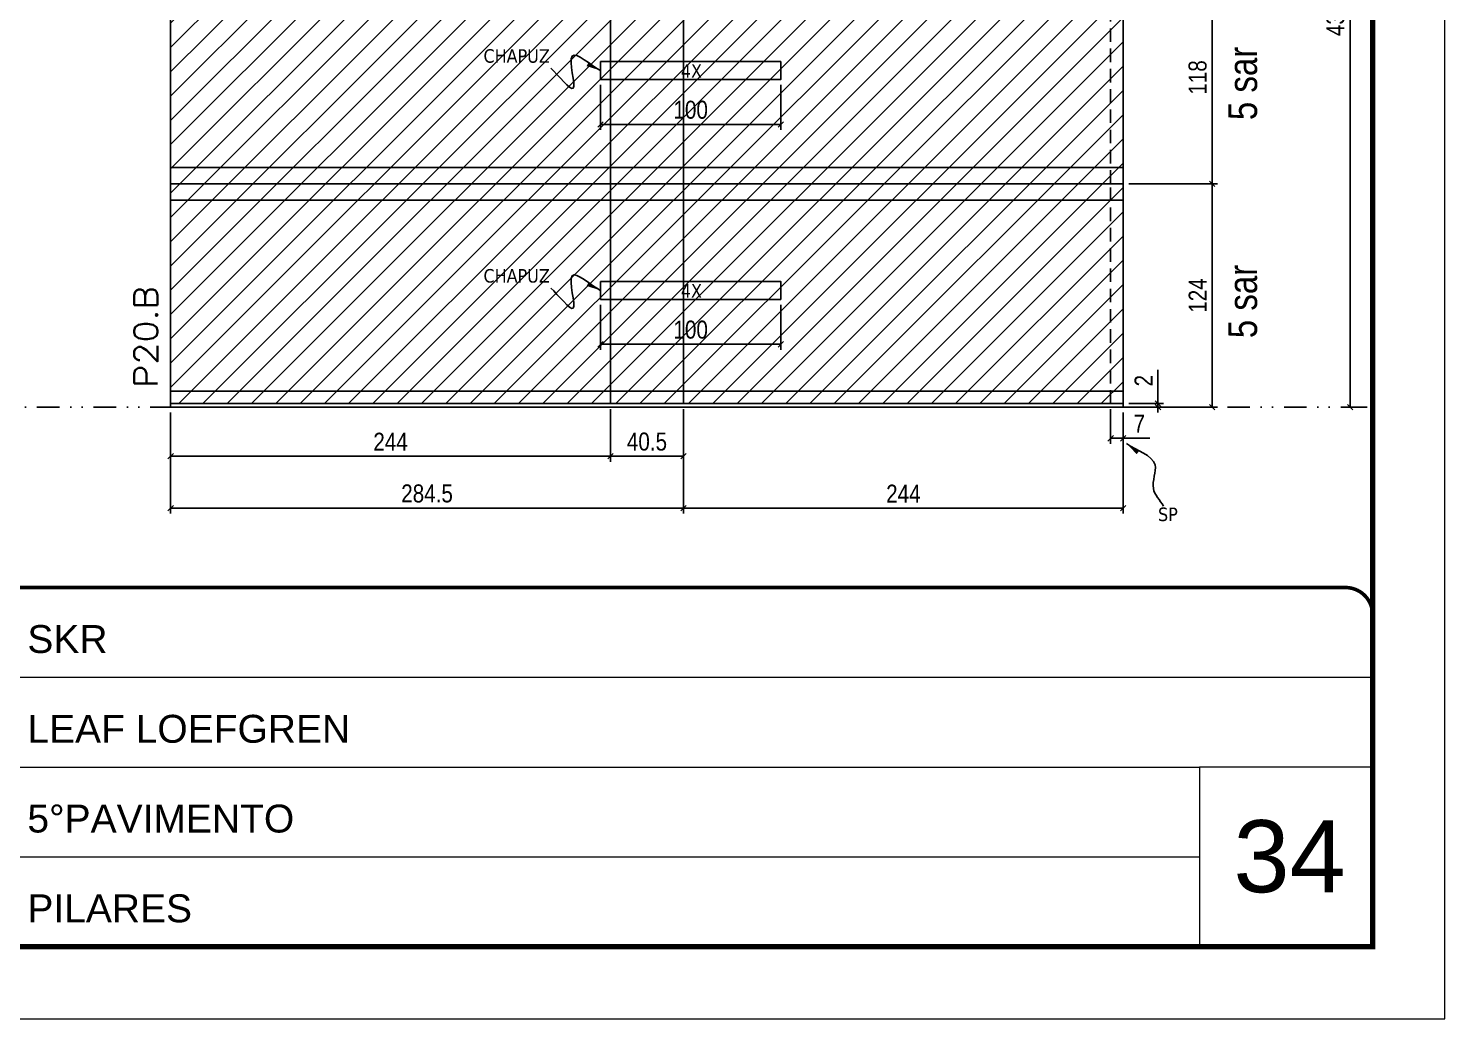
# Model space of a CAD drawing. Extents: x 14400 to 27878, y -21631 to 6985.
# Drawn here: x 16698 to 17483, y -3254 to -2704 of the extents above; entities that cross this region are included whole.
import ezdxf

# ---------------------------------------------------------------- set-up
doc = ezdxf.new("R2010")
doc.units = 0
for name, pattern in [('CONTINUO', [0]), ('DASHED', [0.75, 0.5, -0.25]), ('DIVIDE2', [0.625, 0.25, -0.125, 0, -0.125, 0, -0.125]), ('HIDDEN', [0.375, 0.25, -0.125])]:
    doc.linetypes.add(name, pattern=pattern)
for name, color, linetype, lineweight in [('CARIMBO', 255, 'Continuous', 9), ('Folhas', 255, 'Continuous', 9), ('Hachura', 251, 'Continuous', 9), ('SARRAFO DE PRESSAO', 251, 'DASHED', 9), ('Texto Seção', 7, 'Continuous', 15)]:
    doc.layers.add(name, color=color, linetype=linetype, lineweight=lineweight)
for name, color, linetype in [('COTA', 241, 'Continuous'), ('NOMENCLATURA', 7, 'Continuous'), ('Nível', 160, 'Continuous'), ('Painéis', 200, 'Continuous'), ('SARR_2.2x10', 60, 'Continuous'), ('SARR_2.2x7', 40, 'Continuous'), ('Sarrafo de Pressão', 42, 'HIDDEN'), ('texto', 7, 'Continuous')]:
    doc.layers.add(name, color=color, linetype=linetype)
doc.styles.add('ARIAL', font='arial.ttf')
doc.styles.add('ARIAL_NARROW', font='ARIALN.TTF', dxfattribs={"height": 0.2})
doc.styles.add('COTA TECNICA', font='techl___.ttf', dxfattribs={"height": 10})
doc.styles.add('COTA TECNICA-50', font='techl___.ttf', dxfattribs={"height": 10})
doc.styles.add('REGUA-120', font='ROMANS.shx', dxfattribs={"height": 15})
doc.styles.get("Standard").update_dxf_attribs({"font": 'arial.ttf'})
doc.dimstyles.new('COTA PAINEL-50', dxfattribs={"dimtxt": 10, "dimasz": 3, "dimexe": 3, "dimexo": 3, "dimgap": 3, "dimtad": 1, "dimdec": 1, "dimzin": 12, "dimdsep": 46, "dimtxsty": 'COTA TECNICA-50', "dimblk1": 'OBLIQUE', "dimblk2": 'OBLIQUE', "dimsah": 1, "dimcen": 0.9, "dimclrd": 4, "dimclre": 4, "dimclrt": 240, "dimadec": 1, "dimazin": 3, "dimtfac": 1, "dimtdec": 1, "dimtmove": 0, "dimatfit": 3, "dimfxl": 1, "dimtolj": 1, "dimtzin": 12, "dimarcsym": 0})
doc.dimstyles.new('PAINEL', dxfattribs={"dimtxt": 10, "dimasz": 3, "dimexe": 3, "dimexo": 3, "dimgap": 3, "dimtad": 1, "dimdec": 1, "dimzin": 12, "dimdsep": 46, "dimtxsty": 'COTA TECNICA', "dimblk1": 'OBLIQUE', "dimblk2": 'OBLIQUE', "dimsah": 1, "dimcen": 0.9, "dimclrd": 4, "dimclre": 4, "dimclrt": 240, "dimadec": 1, "dimazin": 3, "dimtfac": 1, "dimtdec": 1, "dimtmove": 0, "dimatfit": 3, "dimfxl": 1, "dimtolj": 1, "dimtzin": 12, "dimarcsym": 0})
doc.dimstyles.get("Standard").update_dxf_attribs({"dimtxt": 0.18, "dimasz": 0.18, "dimexe": 0.18, "dimexo": 0.0625, "dimgap": 0.09, "dimtad": 0, "dimtih": 1, "dimtoh": 1, "dimdec": 4, "dimzin": 0, "dimdsep": 46, "dimtxsty": 'Standard', "dimcen": 0.09, "dimadec": 0, "dimazin": 0, "dimtfac": 1, "dimtdec": 4, "dimtofl": 0, "dimtmove": 0, "dimatfit": 3, "dimfxl": 1, "dimtolj": 1, "dimtzin": 0, "dimarcsym": 0})

# ---------------------------------------------------------------- blocks, each defined once
blk = doc.blocks.new('9999999999')
at = {"color": 30, "linetype": 'CONTINUO'}
for p, q in [((98564.56, 34379.64), (99583.98, 34379.64)), ((98564.56, 34329.83), (99487.98, 34329.83)), ((99583.98, 34329.83), (99487.98, 34329.83)), ((99487.98, 34329.83), (99487.98, 34230.21)), ((98564.56, 34280.02), (99487.98, 34280.02))]:
    blk.add_line(p, q, dxfattribs=at)
at = {"color": 30, "linetype": 'CONTINUO', "const_width": 2}
blk.add_lwpolyline([(99583.98, 34230.21), (99583.98, 34414.45, 0.414214), (99568.98, 34429.45), (98228.98, 34429.45, 0.414214), (98213.98, 34414.45), (98213.98, 34245.21, 0.414214), (98228.98, 34230.21), (99583.98, 34230.21)], format="xyb", dxfattribs=at)
at = {"layer": 'Folhas'}
blk.add_lwpolyline([(98138.98, 34190.21), (99623.98, 34190.21), (99623.98, 35240.21), (98138.98, 35240.21)], close=True, dxfattribs=at)
at = {"layer": 'Folhas', "color": 30, "const_width": 3}
blk.add_lwpolyline([(98213.98, 34230.21), (99583.98, 34230.21), (99583.98, 35200.21), (98213.98, 35200.21)], close=True, dxfattribs=at)
at = {"color": 7, "linetype": 'Continuous', "ltscale": 5, "style": 'ARIAL'}
for s, height, p in [('SKR', 15.483, (98837.68, 34393.13)), ('LEAF LOEFGREN', 15.4829, (98837.68, 34343.32)), ('5°PAVIMENTO', 15.4829, (98837.68, 34293.51)), ('PILARES', 15.483, (98837.68, 34243.7))]:
    blk.add_text(s, height=height, dxfattribs=at).set_placement(p)
blk = doc.blocks.new('_Oblique')
at = {"color": 0, "linetype": 'ByBlock', "lineweight": -2}
blk.add_line((-0.5, -0.5), (0.5, 0.5), dxfattribs=at)
blk = doc.blocks.new('*D1134')
at = {"layer": 'COTA', "color": 4, "lineweight": -2, "transparency": 16777216}
for p, q in [((17298.16, -2915.59), (17298.16, -2934.83)), ((17305.16, -2917.59), (17305.16, -2934.83)), ((17298.16, -2931.83), (17305.16, -2931.83)), ((17305.16, -2931.83), (17319.89, -2931.83))]:
    blk.add_line(p, q, dxfattribs=at)
at = {"layer": 'Defpoints', "color": 0, "transparency": 16777216}
for p in [(17298.16, -2912.59), (17305.16, -2914.59), (17305.16, -2931.83)]:
    blk.add_point(p, dxfattribs=at)
at = {"layer": 'COTA', "color": 4, "lineweight": -2, "transparency": 16777216, "xscale": 3, "yscale": 3, "zscale": 3, "rotation": 180}
blk.add_blockref('_Oblique', (17298.16, -2931.83), dxfattribs=at)
at = {"layer": 'COTA', "color": 4, "lineweight": -2, "transparency": 16777216, "xscale": 3, "yscale": 3, "zscale": 3}
blk.add_blockref('_Oblique', (17305.16, -2931.83), dxfattribs=at)
at = {"layer": 'COTA', "color": 240, "transparency": 16777216, "insert": (17314.02, -2923.76), "char_height": 10, "attachment_point": 5, "style": 'COTA TECNICA-50'}
blk.add_mtext('\\A1;7', dxfattribs=at)
blk = doc.blocks.new('*D1135')
at = {"layer": 'COTA', "color": 4, "lineweight": -2, "transparency": 16777216}
for p, q in [((17324.42, -2912.59), (17324.42, -2893.79)), ((17308.16, -2912.59), (17327.42, -2912.59)), ((17308.16, -2914.59), (17327.42, -2914.59)), ((17324.42, -2914.59), (17324.42, -2912.59)), ((17324.42, -2914.59), (17324.42, -2917.59))]:
    blk.add_line(p, q, dxfattribs=at)
at = {"layer": 'Defpoints', "color": 0, "transparency": 16777216}
for p in [(17305.16, -2912.59), (17305.16, -2914.59), (17324.42, -2914.59)]:
    blk.add_point(p, dxfattribs=at)
at = {"layer": 'COTA', "color": 4, "lineweight": -2, "transparency": 16777216, "xscale": 3, "yscale": 3, "zscale": 3}
for p, rotation in [((17324.42, -2912.59), 270), ((17324.42, -2914.59), 90)]:
    blk.add_blockref('_Oblique', p, dxfattribs=dict(at, rotation=rotation))
at = {"layer": 'COTA', "color": 240, "transparency": 16777216, "insert": (17316.42, -2899.84), "char_height": 10, "attachment_point": 5, "rotation": 90, "style": 'COTA TECNICA-50'}
blk.add_mtext('\\A1;2', dxfattribs=at)
blk = doc.blocks.new('*D1141')
at = {"layer": 'COTA', "color": 4, "lineweight": -2, "transparency": 16777216}
for p, q in [((17308.16, -2790.59), (17357.52, -2790.59)), ((17354.52, -2914.59), (17354.52, -2790.59)), ((17308.16, -2914.59), (17357.52, -2914.59))]:
    blk.add_line(p, q, dxfattribs=at)
at = {"layer": 'Defpoints', "color": 0, "transparency": 16777216}
for p in [(17305.16, -2790.59), (17354.52, -2790.59), (17305.16, -2914.59)]:
    blk.add_point(p, dxfattribs=at)
at = {"layer": 'COTA', "color": 4, "lineweight": -2, "transparency": 16777216, "xscale": 3, "yscale": 3, "zscale": 3}
for p, rotation in [((17354.52, -2790.59), 90), ((17354.52, -2914.59), 270)]:
    blk.add_blockref('_Oblique', p, dxfattribs=dict(at, rotation=rotation))
at = {"layer": 'COTA', "color": 240, "transparency": 16777216, "insert": (17346.45, -2852.59), "char_height": 10, "attachment_point": 5, "rotation": 90, "style": 'COTA TECNICA'}
blk.add_mtext('\\A1;124', dxfattribs=at)
blk = doc.blocks.new('*D1142')
at = {"layer": 'COTA', "color": 4, "linetype": 'ByBlock', "lineweight": -2, "transparency": 16777216}
for p, q in [((17015.16, -2857.75), (17015.16, -2882.67)), ((17115.16, -2857.75), (17115.16, -2882.67)), ((17115.16, -2879.67), (17015.16, -2879.67))]:
    blk.add_line(p, q, dxfattribs=at)
at = {"layer": 'Defpoints', "color": 0, "linetype": 'ByBlock', "transparency": 16777216}
for p in [(17015.16, -2854.75), (17115.16, -2854.75), (17015.16, -2879.67)]:
    blk.add_point(p, dxfattribs=at)
at = {"layer": 'COTA', "color": 4, "linetype": 'ByBlock', "lineweight": -2, "transparency": 16777216, "xscale": 3, "yscale": 3, "zscale": 3, "rotation": 180}
blk.add_blockref('_Oblique', (17015.16, -2879.67), dxfattribs=at)
at = {"layer": 'COTA', "color": 4, "linetype": 'ByBlock', "lineweight": -2, "transparency": 16777216, "xscale": 3, "yscale": 3, "zscale": 3}
blk.add_blockref('_Oblique', (17115.16, -2879.67), dxfattribs=at)
at = {"layer": 'COTA', "color": 240, "linetype": 'ByBlock', "transparency": 16777216, "insert": (17065.16, -2871.57), "char_height": 10, "attachment_point": 5, "style": 'COTA TECNICA'}
blk.add_mtext('\\A1;100', dxfattribs=at)
blk = doc.blocks.new('*D1143')
at = {"layer": 'COTA', "color": 4, "lineweight": -2, "transparency": 16777216}
for p, q in [((16776.66, -2917.59), (16776.66, -2973.61)), ((17061.16, -2915.59), (17061.16, -2973.61)), ((16776.66, -2970.61), (17061.16, -2970.61))]:
    blk.add_line(p, q, dxfattribs=at)
at = {"layer": 'Defpoints', "color": 0, "transparency": 16777216}
for p in [(16776.66, -2914.59), (17061.16, -2912.59), (17061.16, -2970.61)]:
    blk.add_point(p, dxfattribs=at)
at = {"layer": 'COTA', "color": 4, "lineweight": -2, "transparency": 16777216, "xscale": 3, "yscale": 3, "zscale": 3, "rotation": 180}
blk.add_blockref('_Oblique', (16776.66, -2970.61), dxfattribs=at)
at = {"layer": 'COTA', "color": 4, "lineweight": -2, "transparency": 16777216, "xscale": 3, "yscale": 3, "zscale": 3}
blk.add_blockref('_Oblique', (17061.16, -2970.61), dxfattribs=at)
at = {"layer": 'COTA', "color": 240, "transparency": 16777216, "insert": (16918.91, -2962.48), "char_height": 10, "attachment_point": 5, "style": 'COTA TECNICA'}
blk.add_mtext('\\A1;284.5', dxfattribs=at)
blk = doc.blocks.new('*D1144')
at = {"layer": 'COTA', "color": 4, "lineweight": -2, "transparency": 16777216}
for p, q in [((17061.16, -2915.59), (17061.16, -2973.61)), ((17305.16, -2917.59), (17305.16, -2973.61)), ((17061.16, -2970.61), (17305.16, -2970.61))]:
    blk.add_line(p, q, dxfattribs=at)
at = {"layer": 'Defpoints', "color": 0, "transparency": 16777216}
for p in [(17061.16, -2912.59), (17305.16, -2914.59), (17305.16, -2970.61)]:
    blk.add_point(p, dxfattribs=at)
at = {"layer": 'COTA', "color": 4, "lineweight": -2, "transparency": 16777216, "xscale": 3, "yscale": 3, "zscale": 3, "rotation": 180}
blk.add_blockref('_Oblique', (17061.16, -2970.61), dxfattribs=at)
at = {"layer": 'COTA', "color": 4, "lineweight": -2, "transparency": 16777216, "xscale": 3, "yscale": 3, "zscale": 3}
blk.add_blockref('_Oblique', (17305.16, -2970.61), dxfattribs=at)
at = {"layer": 'COTA', "color": 240, "transparency": 16777216, "insert": (17183.16, -2962.54), "char_height": 10, "attachment_point": 5, "style": 'COTA TECNICA'}
blk.add_mtext('\\A1;244', dxfattribs=at)
blk = doc.blocks.new('*D1145')
at = {"layer": 'COTA', "color": 4, "lineweight": -2, "transparency": 16777216}
for p, q in [((16776.66, -2917.59), (16776.66, -2944.8)), ((17020.66, -2915.59), (17020.66, -2944.8)), ((16776.66, -2941.8), (17020.66, -2941.8))]:
    blk.add_line(p, q, dxfattribs=at)
at = {"layer": 'Defpoints', "color": 0, "transparency": 16777216}
for p in [(16776.66, -2914.59), (17020.66, -2912.59), (17020.66, -2941.8)]:
    blk.add_point(p, dxfattribs=at)
at = {"layer": 'COTA', "color": 4, "lineweight": -2, "transparency": 16777216, "xscale": 3, "yscale": 3, "zscale": 3, "rotation": 180}
blk.add_blockref('_Oblique', (16776.66, -2941.8), dxfattribs=at)
at = {"layer": 'COTA', "color": 4, "lineweight": -2, "transparency": 16777216, "xscale": 3, "yscale": 3, "zscale": 3}
blk.add_blockref('_Oblique', (17020.66, -2941.8), dxfattribs=at)
at = {"layer": 'COTA', "color": 240, "transparency": 16777216, "insert": (16898.66, -2933.73), "char_height": 10, "attachment_point": 5, "style": 'COTA TECNICA'}
blk.add_mtext('\\A1;244', dxfattribs=at)
blk = doc.blocks.new('*D1146')
at = {"layer": 'COTA', "color": 4, "lineweight": -2, "transparency": 16777216}
for p, q in [((17020.66, -2915.59), (17020.66, -2944.8)), ((17061.16, -2915.59), (17061.16, -2944.8)), ((17020.66, -2941.8), (17061.16, -2941.8))]:
    blk.add_line(p, q, dxfattribs=at)
at = {"layer": 'Defpoints', "color": 0, "transparency": 16777216}
for p in [(17020.66, -2912.59), (17061.16, -2912.59), (17061.16, -2941.8)]:
    blk.add_point(p, dxfattribs=at)
at = {"layer": 'COTA', "color": 4, "lineweight": -2, "transparency": 16777216, "xscale": 3, "yscale": 3, "zscale": 3, "rotation": 180}
blk.add_blockref('_Oblique', (17020.66, -2941.8), dxfattribs=at)
at = {"layer": 'COTA', "color": 4, "lineweight": -2, "transparency": 16777216, "xscale": 3, "yscale": 3, "zscale": 3}
blk.add_blockref('_Oblique', (17061.16, -2941.8), dxfattribs=at)
at = {"layer": 'COTA', "color": 240, "transparency": 16777216, "insert": (17040.91, -2933.69), "char_height": 10, "attachment_point": 5, "style": 'COTA TECNICA'}
blk.add_mtext('\\A1;40.5', dxfattribs=at)
blk = doc.blocks.new('*D1578')
at = {"layer": 'COTA', "color": 4, "lineweight": -2, "transparency": 16777216}
for p, q in [((17308.16, -2672.59), (17357.52, -2672.59)), ((17354.52, -2790.59), (17354.52, -2672.59)), ((17308.16, -2790.59), (17357.52, -2790.59))]:
    blk.add_line(p, q, dxfattribs=at)
at = {"layer": 'Defpoints', "color": 0, "transparency": 16777216}
for p in [(17305.16, -2672.59), (17354.52, -2672.59), (17305.16, -2790.59)]:
    blk.add_point(p, dxfattribs=at)
at = {"layer": 'COTA', "color": 4, "lineweight": -2, "transparency": 16777216, "xscale": 3, "yscale": 3, "zscale": 3}
for p, rotation in [((17354.52, -2672.59), 90), ((17354.52, -2790.59), 270)]:
    blk.add_blockref('_Oblique', p, dxfattribs=dict(at, rotation=rotation))
at = {"layer": 'COTA', "color": 240, "transparency": 16777216, "insert": (17346.43, -2731.59), "char_height": 10, "attachment_point": 5, "rotation": 90, "style": 'COTA TECNICA'}
blk.add_mtext('\\A1;118', dxfattribs=at)
blk = doc.blocks.new('*D1579')
at = {"layer": 'COTA', "color": 4, "linetype": 'ByBlock', "lineweight": -2, "transparency": 16777216}
for p, q in [((17015.16, -2735.75), (17015.16, -2760.67)), ((17115.16, -2735.75), (17115.16, -2760.67)), ((17115.16, -2757.67), (17015.16, -2757.67))]:
    blk.add_line(p, q, dxfattribs=at)
at = {"layer": 'Defpoints', "color": 0, "linetype": 'ByBlock', "transparency": 16777216}
for p in [(17015.16, -2732.75), (17115.16, -2732.75), (17015.16, -2757.67)]:
    blk.add_point(p, dxfattribs=at)
at = {"layer": 'COTA', "color": 4, "linetype": 'ByBlock', "lineweight": -2, "transparency": 16777216, "xscale": 3, "yscale": 3, "zscale": 3, "rotation": 180}
blk.add_blockref('_Oblique', (17015.16, -2757.67), dxfattribs=at)
at = {"layer": 'COTA', "color": 4, "linetype": 'ByBlock', "lineweight": -2, "transparency": 16777216, "xscale": 3, "yscale": 3, "zscale": 3}
blk.add_blockref('_Oblique', (17115.16, -2757.67), dxfattribs=at)
at = {"layer": 'COTA', "color": 240, "linetype": 'ByBlock', "transparency": 16777216, "insert": (17065.16, -2749.57), "char_height": 10, "attachment_point": 5, "style": 'COTA TECNICA'}
blk.add_mtext('\\A1;100', dxfattribs=at)
blk = doc.blocks.new('*D4023')
at = {"layer": 'COTA', "color": 4, "lineweight": -2, "transparency": 16777216}
for p, q in [((17440.47, -2483.59), (17428.09, -2483.59)), ((17431.09, -2914.59), (17431.09, -2483.59)), ((17440.47, -2914.59), (17428.09, -2914.59))]:
    blk.add_line(p, q, dxfattribs=at)
at = {"layer": 'Defpoints', "color": 0, "transparency": 16777216}
for p in [(17431.09, -2483.59), (17443.47, -2483.59), (17443.47, -2914.59)]:
    blk.add_point(p, dxfattribs=at)
at = {"layer": 'COTA', "color": 4, "lineweight": -2, "transparency": 16777216, "xscale": 3, "yscale": 3, "zscale": 3}
for p, rotation in [((17431.09, -2483.59), 90), ((17431.09, -2914.59), 270)]:
    blk.add_blockref('_Oblique', p, dxfattribs=dict(at, rotation=rotation))
at = {"layer": 'COTA', "color": 240, "transparency": 16777216, "insert": (17422.87, -2699.09), "char_height": 10, "attachment_point": 5, "rotation": 90, "style": 'COTA TECNICA'}
blk.add_mtext('\\A1;431', dxfattribs=at)

msp = doc.modelspace()

# ---------------------------------------------------------------- hatches: boundary and pattern name
at = {"layer": 'Hachura', "linetype": 'ByBlock'}
h = msp.add_hatch(dxfattribs=at)
h.set_pattern_fill('ANSI31', color=256, scale=3)
h.paths.add_polyline_path([(16376.13, -2483.59), (16166.13, -2483.59), (16166.13, -2547.59), (16376.13, -2547.59)])
h.paths.add_polyline_path([(16424.13, -2483.59), (16376.13, -2483.59), (16376.13, -2547.59), (16446.13, -2547.59), (16446.13, -2537.59), (16424.13, -2537.59)])
h.paths.add_polyline_path([(16632.63, -2483.59), (16446.13, -2483.59), (16446.13, -2547.59), (16632.63, -2547.59)])
h.paths.add_polyline_path([(16632.63, -2638.59), (16446.13, -2638.59), (16446.13, -2672.59), (16632.63, -2672.59)])
h.paths.add_polyline_path([(16446.13, -2638.59), (16376.13, -2638.59), (16376.13, -2672.59), (16446.13, -2672.59)])
h.paths.add_polyline_path([(16376.13, -2638.59), (16132.13, -2638.59), (16132.13, -2672.59), (16376.13, -2672.59)])
h.paths.add_polyline_path([(16376.13, -2672.59), (16132.13, -2672.59), (16132.13, -2790.59), (16376.13, -2790.59)])
h.paths.add_polyline_path([(16446.13, -2672.59), (16376.13, -2672.59), (16376.13, -2790.59), (16446.13, -2790.59)])
h.paths.add_polyline_path([(16632.63, -2672.59), (16446.13, -2672.59), (16446.13, -2790.59), (16632.63, -2790.59)])
h.paths.add_polyline_path([(16632.63, -2790.59), (16446.13, -2790.59), (16446.13, -2912.59), (16632.63, -2912.59)])
h.paths.add_polyline_path([(16446.13, -2790.59), (16376.13, -2790.59), (16376.13, -2912.59), (16446.13, -2912.59)])
h.paths.add_polyline_path([(16376.13, -2790.59), (16132.13, -2790.59), (16132.13, -2912.59), (16376.13, -2912.59)])
h.paths.add_polyline_path([(17020.66, -2790.59), (16776.66, -2790.59), (16776.66, -2912.59), (17020.66, -2912.59)])
h.paths.add_polyline_path([(17061.16, -2790.59), (17020.66, -2790.59), (17020.66, -2912.59), (17061.16, -2912.59)])
h.paths.add_polyline_path([(17305.16, -2790.59), (17061.16, -2790.59), (17061.16, -2912.59), (17305.16, -2912.59)])
h.paths.add_polyline_path([(17305.16, -2672.59), (17061.16, -2672.59), (17061.16, -2790.59), (17305.16, -2790.59)])
h.paths.add_polyline_path([(17020.66, -2672.59), (16776.66, -2672.59), (16776.66, -2790.59), (17020.66, -2790.59)])
h.paths.add_polyline_path([(17061.16, -2672.59), (17020.66, -2672.59), (17020.66, -2790.59), (17061.16, -2790.59)])
h.paths.add_polyline_path([(17061.16, -2483.59), (16848.16, -2483.59), (16848.16, -2547.59), (17061.16, -2547.59)])
h.paths.add_polyline_path([(17106.16, -2483.59), (17061.16, -2483.59), (17061.16, -2547.59), (17106.16, -2547.59)])
h.paths.add_polyline_path([(17305.16, -2547.59), (17271.16, -2547.59), (17271.16, -2497.59), (17133.16, -2497.59), (17133.16, -2547.59), (17061.16, -2547.59), (17061.16, -2583.59), (17305.16, -2583.59)])
h.paths.add_polyline_path([(17061.16, -2547.59), (17020.66, -2547.59), (17020.66, -2583.59), (17061.16, -2583.59)])
h.paths.add_polyline_path([(17020.66, -2547.59), (16848.16, -2547.59), (16848.16, -2583.59), (17020.66, -2583.59)])

# ---------------------------------------------------------------- linework, layer by layer
at = {"layer": 'Nível', "color": 4, "linetype": 'DIVIDE2', "ltscale": 50}
msp.add_line((16073.47, -2914.59), (17443.47, -2914.59), dxfattribs=at)
at = {"layer": 'Painéis'}
for p, q in [((17061.16, -2483.59), (17061.16, -2912.59)), ((17020.66, -2912.59), (17020.66, -2547.59)), ((17305.16, -2547.59), (17305.16, -2912.59)), ((16776.66, -2912.59), (16776.66, -2589.59)), ((17305.16, -2790.59), (16776.66, -2790.59))]:
    msp.add_line(p, q, dxfattribs=at)
msp.add_lwpolyline([(16776.66, -2912.59), (17305.16, -2912.59), (17305.16, -2914.59), (16776.66, -2914.59)], close=True, dxfattribs=at)
at = {"layer": 'SARR_2.2x10'}
for points in [[(17015.16, -2722.75), (17115.16, -2722.75), (17115.16, -2732.75), (17015.16, -2732.75)], [(17015.16, -2844.75), (17115.16, -2844.75), (17115.16, -2854.75), (17015.16, -2854.75)]]:
    msp.add_lwpolyline(points, close=True, dxfattribs=at)
at = {"layer": 'SARR_2.2x7'}
for p, q in [((16776.66, -2781.59), (17061.16, -2781.59)), ((17061.16, -2781.59), (17305.16, -2781.59)), ((16776.66, -2799.59), (17061.16, -2799.59)), ((17061.16, -2799.59), (17305.16, -2799.59)), ((16776.66, -2905.59), (17061.16, -2905.59)), ((17061.16, -2905.59), (17305.16, -2905.59))]:
    msp.add_line(p, q, dxfattribs=at)
at = {"layer": 'Sarrafo de Pressão', "ltscale": 30}
for p, q in [((17298.16, -2790.59), (17298.16, -2672.59)), ((17298.16, -2912.59), (17298.16, -2790.59))]:
    msp.add_line(p, q, dxfattribs=at)

# ---------------------------------------------------------------- block references
at = {"layer": 'SARRAFO DE PRESSAO', "color": 6, "linetype": 'ByBlock'}
msp.add_blockref('9999999999', (-82140.51, -37444.08), dxfattribs=at)

# ---------------------------------------------------------------- texts
at = {"layer": 'CARIMBO', "style": 'ARIAL'}
msp.add_text('34', height=40, dxfattribs=at).set_placement((17366.33, -3183.73))
at = {"layer": 'NOMENCLATURA', "style": 'ARIAL_NARROW'}
for p in [(17379.4, -2755.27), (17379.4, -2876.27)]:
    msp.add_text('5 sar', height=16, rotation=90, dxfattribs=at).set_placement(p)
at = {"layer": 'texto', "color": 0, "char_height": 7.5, "attachment_point": 5}
for s, insert in [('{\\fTahoma|b0|i0|c0|p34;\\C4;CHAPUZ}', (16968.61, -2719.73)), ('{\\fTahoma|b0|i0|c0|p34;\\C4;4X}', (17065.55, -2728.04)), ('{\\fTahoma|b0|i0|c0|p34;\\C4;CHAPUZ}', (16968.61, -2841.73)), ('{\\fTahoma|b0|i0|c0|p34;\\C4;4X}', (17065.55, -2850.04)), ('{\\fTahoma|b0|i0|c0|p34;\\C4;SP}', (17329.93, -2974.08))]:
    msp.add_mtext(s, dxfattribs=dict(at, insert=insert))
at = {"layer": 'Texto Seção', "style": 'REGUA-120', "width": 1.1}
msp.add_text('P20.B', height=13, rotation=90, dxfattribs=at).set_placement((16769.41, -2903.83))

# ---------------------------------------------------------------- dimensions: what is measured, and where the dimension line sits
at = {"layer": 'COTA'}
for base, p1, p2, picture, middle in [((17431.09, -2483.59), (17443.47, -2914.59), (17443.47, -2483.59), '*D4023', (17422.87, -2699.09)), ((17354.52, -2672.59), (17305.16, -2790.59), (17305.16, -2672.59), '*D1578', (17346.43, -2731.59)), ((17354.52, -2790.59), (17305.16, -2914.59), (17305.16, -2790.59), '*D1141', (17346.45, -2852.59))]:
    dim = msp.add_linear_dim(base=base, p1=p1, p2=p2, angle=90, dimstyle='PAINEL', dxfattribs=at)
    dim.commit()
    dim.dimension.update_dxf_attribs({"geometry": picture, "text_midpoint": middle})
at = {"layer": 'COTA', "linetype": 'ByBlock'}
for base, p1, p2, picture, middle in [((17015.16, -2757.67), (17115.16, -2732.75), (17015.16, -2732.75), '*D1579', (17065.16, -2749.57)), ((17015.16, -2879.67), (17115.16, -2854.75), (17015.16, -2854.75), '*D1142', (17065.16, -2871.57))]:
    dim = msp.add_linear_dim(base=base, p1=p1, p2=p2, dimstyle='PAINEL', dxfattribs=at)
    dim.commit()
    dim.dimension.update_dxf_attribs({"geometry": picture, "text_midpoint": middle})
at = {"layer": 'COTA'}
dim = msp.add_linear_dim(base=(17324.42, -2914.59), p1=(17305.16, -2912.59), p2=(17305.16, -2914.59), angle=90, dimstyle='COTA PAINEL-50', dxfattribs=at)
dim.commit()
dim.dimension.update_dxf_attribs({"geometry": '*D1135', "text_midpoint": (17324.42, -2899.84), "dimtype": 160})
for base, p1, p2, dimstyle, picture, middle in [((17061.16, -2970.61), (16776.66, -2914.59), (17061.16, -2912.59), 'PAINEL', '*D1143', (16918.91, -2962.48)), ((17020.66, -2941.8), (16776.66, -2914.59), (17020.66, -2912.59), 'PAINEL', '*D1145', (16898.66, -2933.73)), ((17305.16, -2931.83), (17298.16, -2912.59), (17305.16, -2914.59), 'COTA PAINEL-50', '*D1134', (17314.02, -2923.76))]:
    dim = msp.add_linear_dim(base=base, p1=p1, p2=p2, dimstyle=dimstyle, dxfattribs=at)
    dim.commit()
    dim.dimension.update_dxf_attribs({"geometry": picture, "text_midpoint": middle})
for base, p1, p2, picture, middle in [((17061.16, -2941.8), (17020.66, -2912.59), (17061.16, -2912.59), '*D1146', (17040.91, -2933.69)), ((17305.16, -2970.61), (17061.16, -2912.59), (17305.16, -2914.59), '*D1144', (17183.16, -2962.54))]:
    dim = msp.add_linear_dim(base=base, p1=p1, p2=p2, dimstyle='PAINEL', override={"dimtmove": 1}, dxfattribs=at)
    dim.commit()
    dim.dimension.update_dxf_attribs({"geometry": picture, "text_midpoint": middle})

# ---------------------------------------------------------------- leaders
at = {"layer": 'COTA', "path_type": 1}
for points in [[(17015.16, -2727.75), (16999.37, -2719.73), (16999.96, -2737.6), (16987.52, -2726.46)], [(17015.16, -2849.75), (16999.37, -2841.73), (16999.96, -2859.6), (16987.52, -2848.46)], [(17306.99, -2934.77), (17322.77, -2946.61), (17321.85, -2959.61), (17327.4, -2969.39)]]:
    msp.add_leader(points, dimstyle='Standard', override={"dimasz": 8}, dxfattribs=at)

doc.saveas('drawing.dxf')
